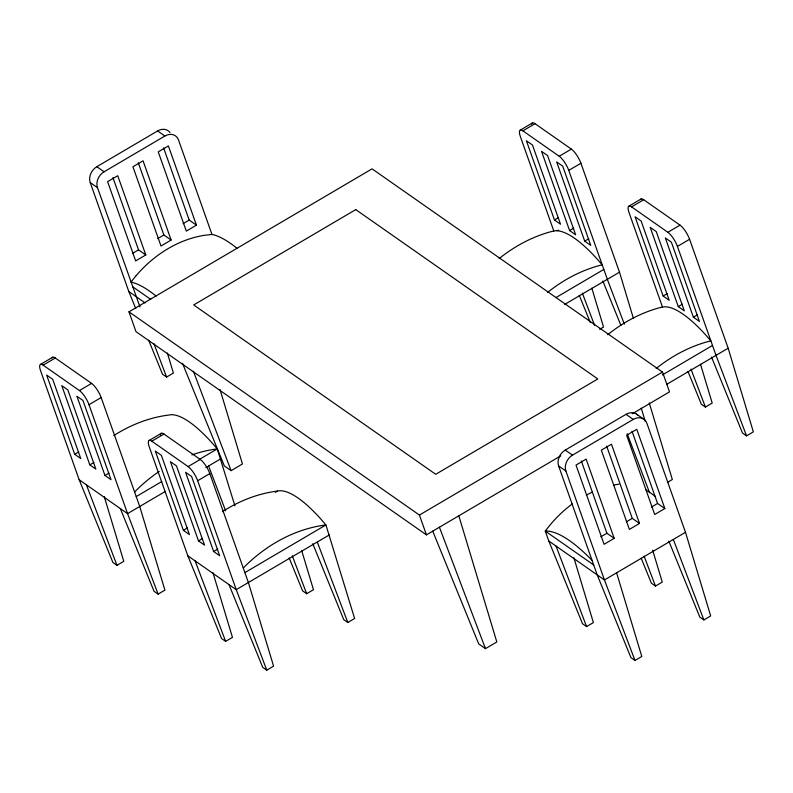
<?xml version="1.0" encoding="UTF-8"?>
<svg xmlns="http://www.w3.org/2000/svg" width="793" height="793" viewBox="0 0 793 793"><rect width="100%" height="100%" fill="white"/><g stroke="black" fill="none" stroke-linecap="round" stroke-linejoin="round"><path stroke-width="1.19" d="M136.247 275.498L130.944 282.13L132.312 282.397A136.376 40.572 59.5 0 1 156.162 296.116M134.612 492.037L137.13 489.44A136.376 109.107 -55 0 1 159.254 471.409M243.282 568.075L245.8 565.478A136.376 109.107 -55 0 1 325.923 524.956L354.62 618.5L347.81 622.505L343.746 619.66L312.789 543.72M135.732 308.497L128.803 291.497L90.224 182.559A12.311 9.843 -55 0 1 96.845 166.699L157.619 130.944A12.311 9.843 -55 0 1 169.999 132.53M139.984 306.921L97.48 187.634A12.311 9.843 -55 0 1 104.101 171.774L164.875 136.029A12.311 9.843 -55 0 1 178.514 139.974L211.979 234.46L213.347 234.728A136.376 40.572 59.5 0 1 237.196 248.447M132.461 253.443L138.537 249.864L145.793 254.949L135.672 260.907L107.61 181.676L117.741 175.719L145.793 254.949M157.777 238.544L163.854 234.976L171.119 240.051L160.989 246.008L132.937 166.778L143.067 160.82L171.119 240.051M183.104 223.646L189.18 220.077L196.446 225.153L186.315 231.11L158.253 151.889L168.384 145.932L196.446 225.153M560.77 455.846L426.426 534.869L135.99 331.652L128.981 311.837L372.066 168.85L662.502 372.066L669.52 391.871L632.199 413.827M40.582 364.364L52.735 357.217M104.26 496.547L123.767 561.335L116.968 565.34L112.903 562.495L79.171 479.765L40.592 370.827A12.311 3.658 59.5 0 1 43.139 365.157L55.292 358.01L91.591 383.406A12.311 3.658 59.5 0 1 101.157 397.541L139.727 506.479L164.914 590.131L158.114 594.126L154.04 591.281L120.318 508.551M520.347 130.062L532.5 122.905M43.139 365.157L79.439 390.562L91.591 383.406M558.708 230.248L553.811 231.011L520.357 136.515A12.311 3.658 59.5 0 1 522.894 130.845L535.057 123.698L571.356 149.104A12.311 3.658 59.5 0 1 580.912 163.239L619.492 272.177L633.329 318.122M158.114 594.126L127.574 513.636L88.994 404.698L101.157 397.541M148.668 340.227L162.525 374.227L166.599 377.071L173.399 373.067L167.373 353.044M522.894 130.845L559.204 156.251L571.356 149.104M74.701 454.29L80.747 458.523L52.695 379.292L46.648 375.059L74.701 454.29L78.755 451.901M624.349 324.178L607.339 279.324L568.759 170.386L580.912 163.239M89.827 464.867L95.874 469.109L67.821 389.878L61.775 385.646L89.827 464.867L93.881 462.488M149.253 440.402L161.405 433.256M212.93 572.576L232.448 637.374L225.638 641.378L221.574 638.534L187.842 555.804L149.262 446.865A12.311 3.658 59.5 0 1 151.81 441.195L163.963 434.049L200.262 459.444A12.311 3.658 59.5 0 1 209.828 473.58L248.397 582.518L273.585 666.16L266.785 670.164L262.711 667.319L228.989 584.59M104.954 475.453L111 479.686L82.948 400.465L76.901 396.232L104.954 475.453L109.008 473.074M554.466 219.978L560.512 224.211L532.46 144.98L526.403 140.748L554.466 219.978L558.51 217.599M569.592 230.565L575.639 234.797L547.586 155.567L541.53 151.334L569.592 230.565L573.636 228.176M629.018 206.101L641.17 198.944M136.227 496.577L161.812 481.529M199.132 459.573L217.252 448.917L234.946 505.944M151.81 441.195L188.11 466.591L200.262 459.444M656.188 368.517A136.376 109.107 -55 0 1 707.723 341.664L710.895 340.921L706.087 335.37A107.075 31.859 59.5 0 0 665.248 306.802L662.492 307.05L629.027 212.554A12.311 3.658 59.5 0 1 631.565 206.884L643.728 199.737L680.027 225.143A12.311 3.658 59.5 0 1 689.583 239.278L728.162 348.216L753.35 431.858L746.54 435.863L742.476 433.018L711.519 357.078M584.719 241.151L590.765 245.384L562.713 166.153L556.656 161.921L584.719 241.151L588.763 238.762M165.321 491.432L127.574 513.636L79.171 479.765M205.833 467.602L220.761 458.82M266.785 670.164L236.245 589.675L197.665 480.736L209.828 473.58M182.509 363.363L224.33 465.917L231.1 470.665L242.45 463.984L220.038 389.561M555.853 297.643L603.83 269.422M631.565 206.884L667.875 232.29L680.027 225.143M564.685 304.413L619.492 272.177M183.371 530.329L189.418 534.561L161.366 455.331L155.319 451.098L183.371 530.329L187.426 527.94M746.54 435.863L716.01 355.363L677.43 246.425L689.583 239.278M275.389 492.334L277.52 491.085A104.626 31.125 59.5 0 1 325.923 524.956L244.898 572.615M198.498 540.905L204.544 545.138L176.492 465.917L170.445 461.685L198.498 540.905L202.552 538.526M213.624 551.492L219.671 555.724L191.619 476.504L185.572 472.261L213.624 551.492L217.678 549.113M599.647 329.313L603.532 327.033L591.826 288.156M663.136 296.017L669.183 300.25L641.131 221.019L635.074 216.786L663.136 296.017L667.181 293.638M678.263 306.604L684.309 310.836L656.257 231.606L650.201 227.373L678.263 306.604L682.307 304.215M693.389 317.18L699.436 321.423L671.384 242.192L665.327 237.959L693.389 317.18L697.434 314.801M329.432 534.859L236.245 589.675L187.842 555.804M128.981 311.837L419.418 515.063L662.502 372.066M662.393 374.94L712.501 345.461M289.197 558.004L302.599 590.864L306.663 593.709L313.473 589.714L301.766 550.838M666.963 384.209L728.162 348.216M616.607 572.814L641.795 656.455L634.995 660.46L630.931 657.615L597.198 574.875L558.619 465.947A12.311 9.843 -55 0 1 565.24 450.077L626.014 414.333A12.311 9.843 -55 0 1 637.532 414.937M634.995 660.46L604.454 579.961L565.885 471.022A12.311 9.843 -55 0 1 572.506 455.162L633.27 419.408A12.311 9.843 -55 0 1 646.91 423.353L685.489 532.291L710.677 615.943L703.867 619.938L699.803 617.093L668.846 541.163M687.937 371.362L701.329 404.222L705.403 407.067L712.203 403.072L700.497 364.195M667.458 482.382L672.325 479.517L649.259 402.943M600.856 536.831L606.932 533.253L614.198 538.338L604.068 544.295L576.005 465.065L586.136 459.107L614.198 538.338M626.183 521.933L632.259 518.354L639.515 523.439L629.384 529.397L601.332 450.166L611.462 444.209L639.515 523.439M651.499 507.034L657.575 503.466L664.841 508.541L654.711 514.498L626.648 435.278L636.779 429.32L664.841 508.541M432.7 531.092L478.704 643.906L485.475 648.644L496.824 641.973L458.75 515.569M685.489 532.291L604.454 579.961L548.796 541.004L545.287 531.102A104.626 83.701 -55 0 1 572.477 503.833M548.796 541.004L582.518 623.744L586.582 626.589L593.392 622.584L573.884 557.786M641.23 558.292L651.4 583.232L655.464 586.077L662.264 582.072L652.689 550.263M553.811 231.011L550.649 231.754A136.376 109.107 -55 0 0 499.104 258.607M662.492 307.05L659.32 307.793A136.376 109.107 -55 0 0 607.785 334.646M211.979 234.46L204.614 235.283A107.075 85.664 -55 0 0 136.257 275.508M636.541 414.124L643.797 419.2M626.014 414.333L633.27 419.408M157.619 130.944L164.875 136.029M565.24 450.077L572.506 455.162M558.619 465.947L565.885 471.022M96.845 166.699L104.101 171.774M90.224 182.559L97.48 187.634M593.689 564.973L545.287 531.102A136.376 40.572 59.5 0 1 590.061 558.322L592.084 560.433M132.55 286.669L150.71 299.367M128.803 291.497L145.139 302.926M602.849 281.049L620.869 325.249M579.257 295.323L590.349 322.523M691 369.122L705.403 407.067M582.33 293.083L594.542 325.279M673.336 539.448L703.867 619.938M627.194 433.721L649.566 492.711M644.124 556.171L655.464 586.077M556.052 546.09L586.582 626.589M439.411 527.206L485.475 648.644M317.279 542.006L347.81 622.505M292.27 555.764L306.663 593.709M193.373 371.193L231.1 470.665M208.609 465.967L225.618 510.821M153.941 343.726L166.599 377.071M195.098 560.879L225.638 641.378M86.427 484.84L116.968 565.34M632.001 431.223L657.575 503.466M606.675 446.122L632.259 518.354M581.348 461.02L606.932 533.253M419.418 515.063L426.426 534.869M163.596 147.835L189.18 220.077M138.279 162.734L163.854 234.976M112.953 177.632L138.537 249.864M641.279 408.197L645.185 421.192M191.876 454.895A136.376 109.107 -55 0 1 217.252 448.917A104.626 31.125 59.5 0 0 168.85 415.046A136.376 109.107 -55 0 0 113.786 435.605M79.439 390.562A12.311 3.658 59.5 0 1 88.994 404.698M52.041 357.911A12.311 3.658 59.5 0 1 55.292 358.01M188.11 466.591A12.311 3.658 59.5 0 1 197.665 480.736M160.473 435.327A12.311 3.658 59.5 0 1 160.533 434.564M160.711 433.949A12.311 3.658 59.5 0 1 163.963 434.049M222.456 511.644A136.376 109.107 -55 0 1 277.52 491.085M556.577 230.763A107.075 31.859 59.5 0 1 597.416 259.341L602.224 264.882L599.052 265.625A136.376 109.107 -55 0 0 547.517 292.478M531.627 124.214A12.311 3.658 59.5 0 1 535.057 123.698M559.204 156.251A12.311 3.658 59.5 0 1 568.759 170.386M640.476 199.648A12.311 3.658 59.5 0 1 643.728 199.737M667.875 232.29A12.311 3.658 59.5 0 1 677.43 246.425M645.958 489.945A136.376 40.572 59.5 0 1 655.514 496.636M586.344 495.1A104.626 83.701 -55 0 1 592.51 492.047M613.613 485.108A104.626 83.701 -55 0 1 618.927 484.186M355.76 209.61L193.7 304.948L435.724 474.293L597.783 378.965L355.76 209.61"/></g></svg>
